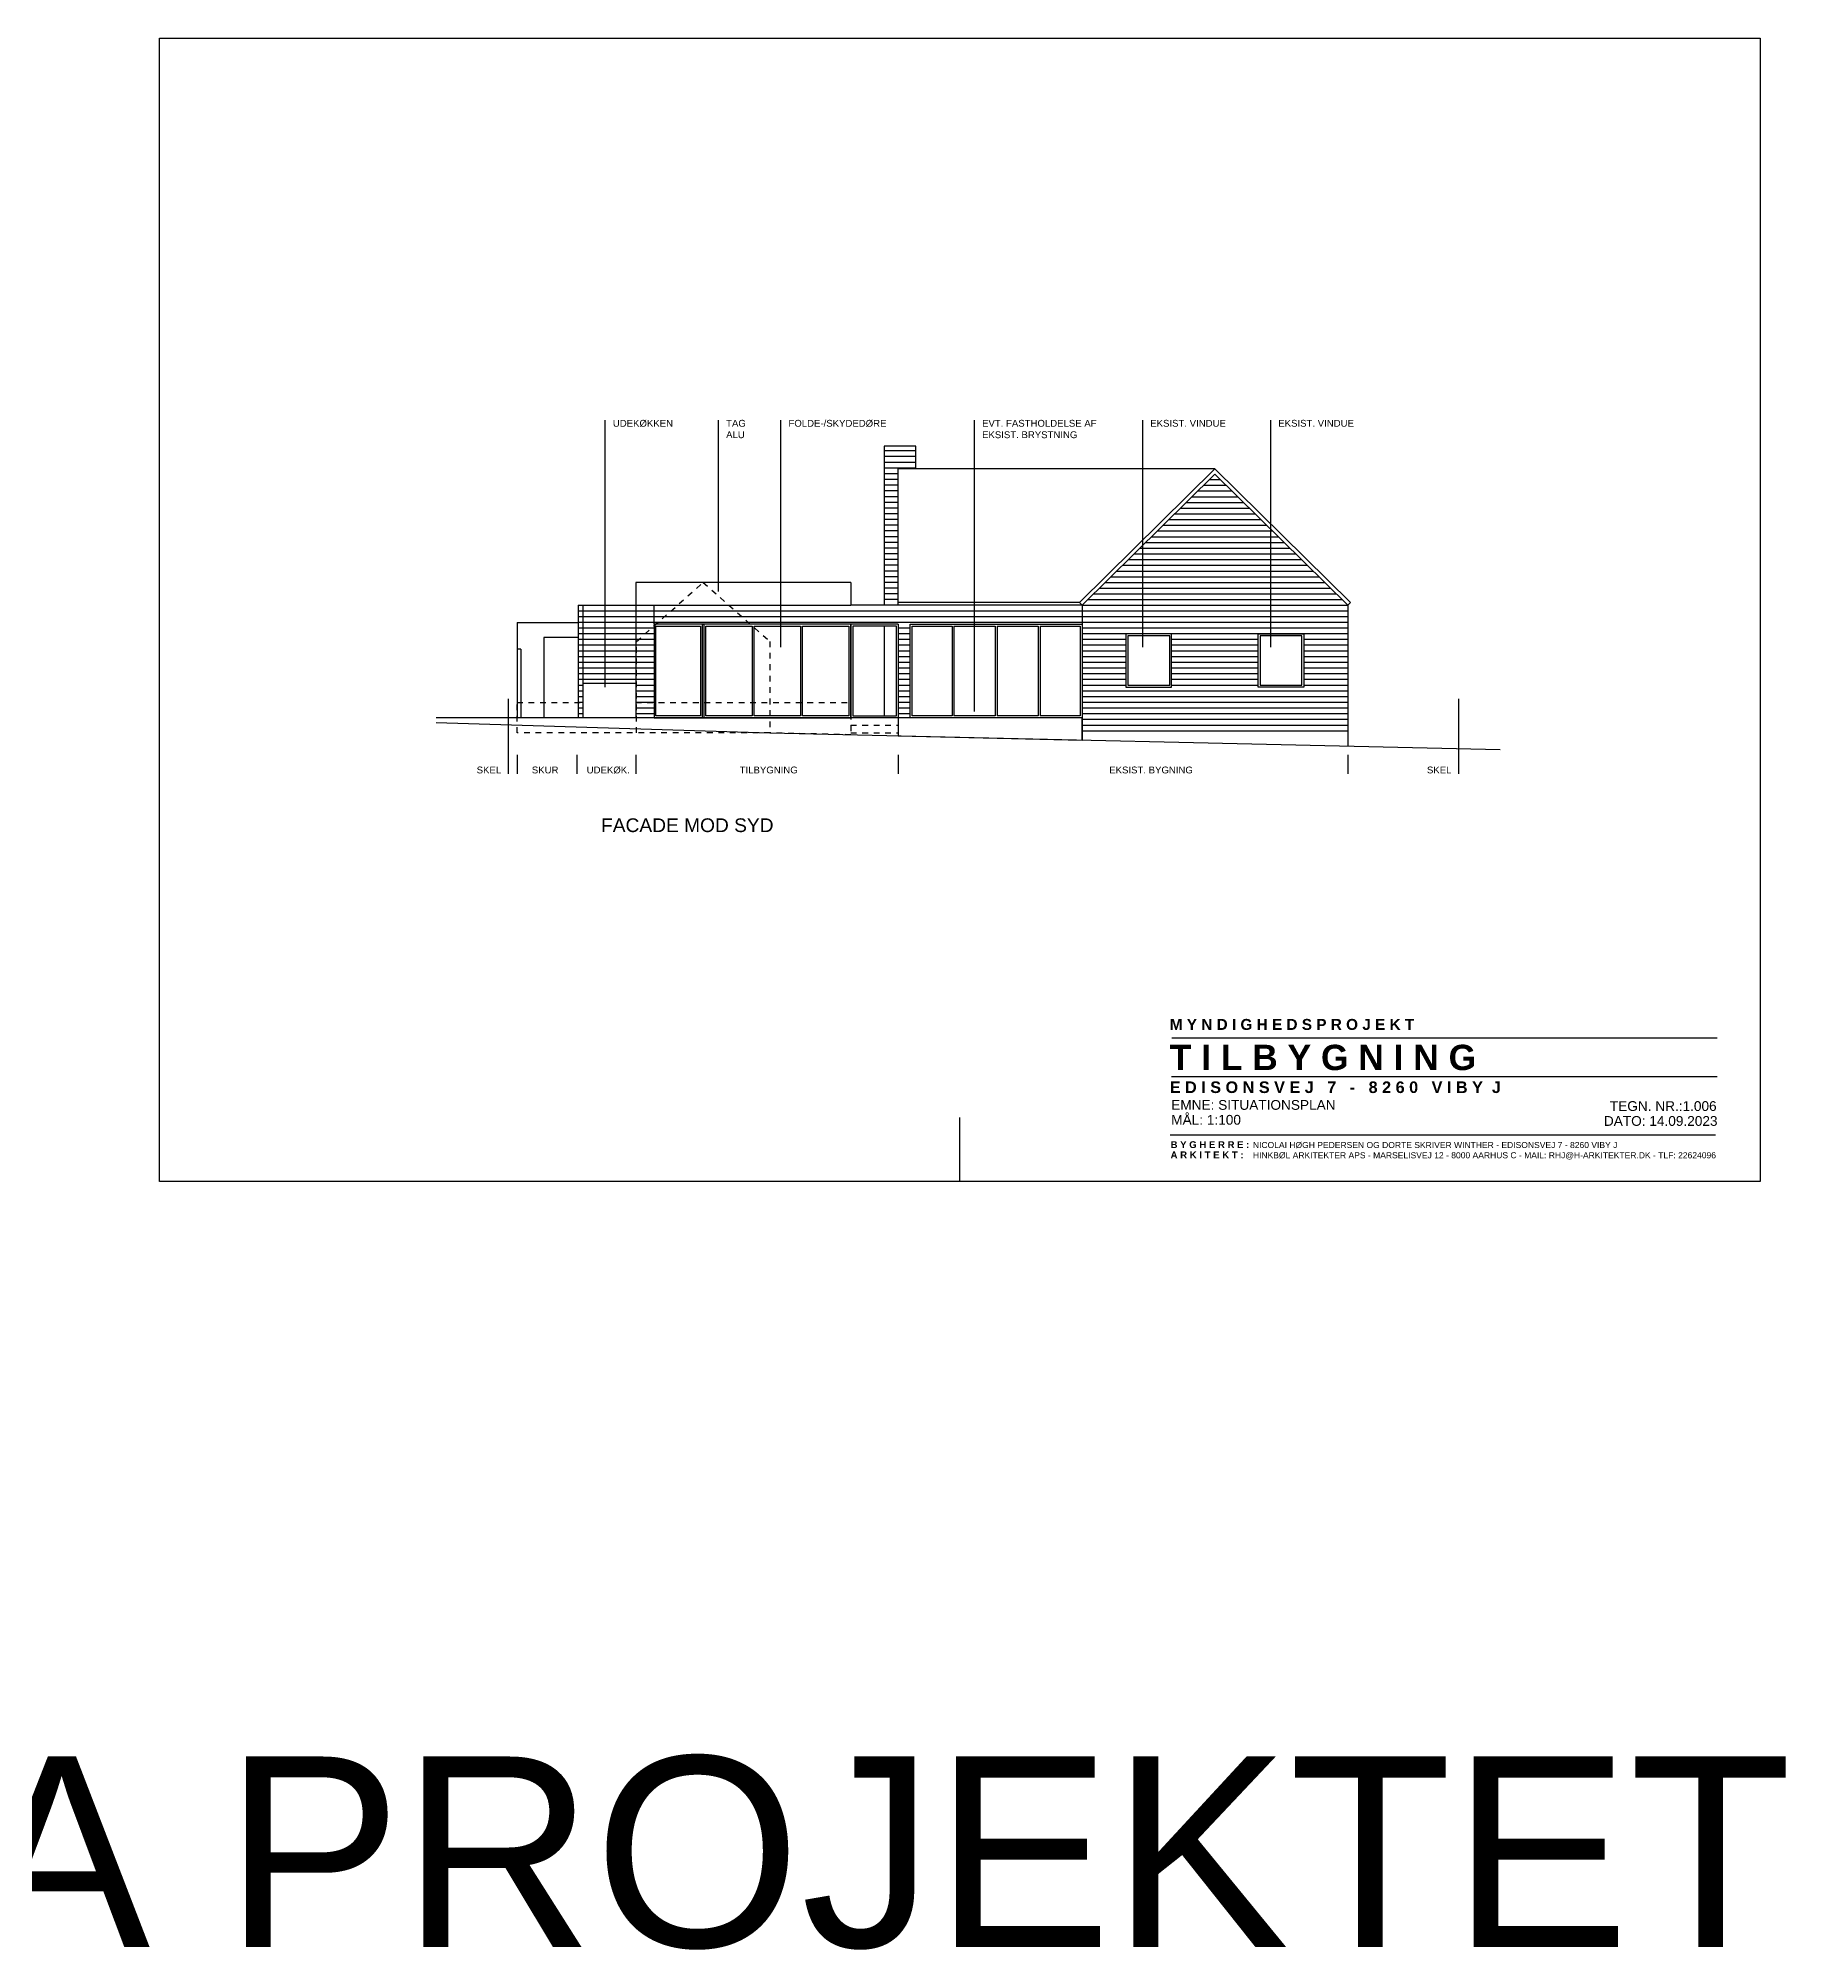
# Model space of a CAD drawing. Header units: millimetres. Extents: x -125028 to 402293, y -1165516 to -1085363.
# Drawn here: x 34471 to 80924, y -1165516 to -1115363 of the extents above; entities that cross this region are included whole.
import ezdxf

# ---------------------------------------------------------------- set-up
doc = ezdxf.new("R2010")
doc.units = ezdxf.units.MM
doc.header["$LTSCALE"] = 100
doc.linetypes.add('Dash 1_5', pattern=[3, 1.5, -1.5])
doc.layers.add('Haver', color=7, linetype='Continuous', true_color=0x007f00)
for name, color, linetype in [('TEKST', 4, 'Continuous'), ('Tekst rum', 161, 'Continuous'), ('Vægge meget let', 8, 'Continuous'), ('Vægge tung', 4, 'Continuous')]:
    doc.layers.add(name, color=color, linetype=linetype)

msp = doc.modelspace()

# ---------------------------------------------------------------- linework, layer by layer
for p, q in [((64210.3, -1141590.1), (78522.3, -1141590.1)), ((64204.8, -1142607.9), (78516.8, -1142607.9)), ((64165.3, -1144135.8), (78477.3, -1144135.8))]:
    msp.add_line(p, q)
msp.add_lwpolyline([(37651.1, -1115363), (79651.1, -1115363), (79651.1, -1145363), (37651.1, -1145363), (37651.1, -1115363)])
at = {"layer": 'Haver'}
msp.add_lwpolyline([(57036.7, -1133666.3), (61857.7, -1133775.5), (61857.7, -1133190), (57036.7, -1133190)], close=True, dxfattribs=at)
at = {"layer": 'Tekst rum'}
for p, q in [((49349.7, -1132385.3), (49349.7, -1125384)), ((52321.7, -1129875), (52321.7, -1125384)), ((53957.7, -1131341), (53957.7, -1125384)), ((59036.7, -1133026), (59036.7, -1125384)), ((63449.7, -1131341), (63449.7, -1125384)), ((66808.7, -1131341), (66808.7, -1125384)), ((46798, -1132692, -21738), (46798, -1134659, -21738)), ((71730.2, -1132692, -21738), (71730.2, -1134659, -21738)), ((47036.7, -1134162.7), (47036.7, -1134659)), ((48599.7, -1134162.7), (48599.7, -1134659)), ((50148.9, -1134162.7), (50148.9, -1134659)), ((57036.7, -1134162.7), (57036.7, -1134659)), ((68827.7, -1134162.7), (68827.7, -1134659))]:
    msp.add_line(p, q, dxfattribs=at)
at = {"layer": 'Vægge meget let'}
for p, q in [((57496.7, -1126191.3), (56661.7, -1126191.3)), ((57496.7, -1126341.3), (56661.7, -1126341.3)), ((57496.7, -1126491.3), (56661.7, -1126491.3)), ((57496.7, -1126641.3), (56661.7, -1126641.3)), ((57036.7, -1126791.3), (56661.7, -1126791.3)), ((65342.7, -1126660.5), (57036.7, -1126660.5)), ((57036.7, -1130241.3), (57036.7, -1126660.5)), ((65342.7, -1126660.5), (61787.4, -1130170.1)), ((65342.7, -1126801), (61857.7, -1130241.3)), ((65342.7, -1126660.5), (68897.9, -1130170.1)), ((65342.7, -1126801), (68827.7, -1130241.3)), ((57036.7, -1126941.3), (56661.7, -1126941.3)), ((57036.7, -1127091.3), (56661.7, -1127091.3)), ((57036.7, -1127241.3), (56661.7, -1127241.3)), ((57036.7, -1127391.3), (56661.7, -1127391.3)), ((64744.7, -1127391.3), (65940.7, -1127391.3)), ((64896.7, -1127241.3), (65788.7, -1127241.3)), ((65048.6, -1127091.3), (65636.8, -1127091.3)), ((65200.6, -1126941.3), (65484.8, -1126941.3)), ((57036.7, -1127541.3), (56661.7, -1127541.3)), ((57036.7, -1127691.3), (56661.7, -1127691.3)), ((57036.7, -1127841.3), (56661.7, -1127841.3)), ((64288.9, -1127841.3), (66396.5, -1127841.3)), ((64440.8, -1127691.3), (66244.6, -1127691.3)), ((64592.8, -1127541.3), (66092.6, -1127541.3)), ((57036.7, -1127991.3), (56661.7, -1127991.3)), ((57036.7, -1128141.3), (56661.7, -1128141.3)), ((57036.7, -1128291.3), (56661.7, -1128291.3)), ((57036.7, -1128441.3), (56661.7, -1128441.3)), ((63681.1, -1128441.3), (67004.3, -1128441.3)), ((63833, -1128291.3), (66852.4, -1128291.3)), ((63985, -1128141.3), (66700.4, -1128141.3)), ((64136.9, -1127991.3), (66548.5, -1127991.3)), ((57036.7, -1128591.3), (56661.7, -1128591.3)), ((57036.7, -1128741.3), (56661.7, -1128741.3)), ((57036.7, -1128891.3), (56661.7, -1128891.3)), ((63225.2, -1128891.3), (67460.2, -1128891.3)), ((63377.2, -1128741.3), (67308.2, -1128741.3)), ((63529.1, -1128591.3), (67156.3, -1128591.3)), ((57036.7, -1129041.3), (56661.7, -1129041.3)), ((57036.7, -1129191.3), (56661.7, -1129191.3)), ((57036.7, -1129341.3), (56661.7, -1129341.3)), ((62769.4, -1129341.3), (67916, -1129341.3)), ((62921.3, -1129191.3), (67764.1, -1129191.3)), ((63073.3, -1129041.3), (67612.1, -1129041.3)), ((55792.4, -1129641.3), (50148.9, -1129641.3)), ((50148.9, -1129641.3), (50148.9, -1130241.3)), ((55792.4, -1129641.3), (55792.4, -1130241.3)), ((57036.7, -1129491.3), (56661.7, -1129491.3)), ((57036.7, -1129641.3), (56661.7, -1129641.3)), ((57036.7, -1129791.3), (56661.7, -1129791.3)), ((57036.7, -1129941.3), (56661.7, -1129941.3)), ((62161.6, -1129941.3), (68523.8, -1129941.3)), ((62313.5, -1129791.3), (68371.8, -1129791.3)), ((62465.5, -1129641.3), (68219.9, -1129641.3)), ((62617.4, -1129491.3), (68067.9, -1129491.3)), ((48636.9, -1130241.3), (55792.4, -1130241.3)), ((48636.9, -1130241.3), (48636.9, -1133190)), ((50148.9, -1130391.3), (48636.9, -1130391.3)), ((48756.9, -1130241.3), (48756.9, -1133190)), ((50148.9, -1130241.3), (50148.9, -1133190)), ((68827.7, -1130391.3), (50148.9, -1130391.3)), ((50628.9, -1130740), (50628.9, -1130241.3)), ((61857.7, -1130241.3), (55792.4, -1130241.3)), ((57036.7, -1130091.3), (56661.7, -1130091.3)), ((61787.4, -1130170.1), (57036.7, -1130170.1)), ((61857.7, -1130241.3), (61787.4, -1130170.1)), ((61857.7, -1130241.3), (68827.7, -1130241.3)), ((61857.7, -1130241.3), (61857.7, -1130740)), ((62009.6, -1130091.3), (68675.7, -1130091.3)), ((68827.7, -1130241.3), (68897.9, -1130170.1)), ((68827.7, -1130241.3), (68827.7, -1133933.4)), ((47036.7, -1130690), (47036.7, -1133190)), ((47036.7, -1130690), (48636.9, -1130690)), ((50148.9, -1130541.3), (48636.9, -1130541.3)), ((50148.9, -1130691.3), (48636.9, -1130691.3)), ((48636.9, -1130740), (48636.9, -1133190)), ((50148.9, -1130841.3), (48636.9, -1130841.3)), ((68827.7, -1130541.3), (50148.9, -1130541.3)), ((68827.7, -1130691.3), (50148.9, -1130691.3)), ((50628.9, -1130841.3), (50148.9, -1130841.3)), ((53203.9, -1130790), (53203.9, -1133140)), ((57036.7, -1130740), (55792.4, -1130740)), ((55792.4, -1130740), (55792.4, -1133190)), ((56661.7, -1130790), (56661.7, -1133140)), ((57036.7, -1130740), (57036.7, -1133190)), ((57346.7, -1130841.3), (57036.7, -1130841.3)), ((58447.2, -1130790), (58447.2, -1133140)), ((58497.2, -1130790), (58497.2, -1133140)), ((59577.2, -1130790), (59577.2, -1133140)), ((59627.2, -1130790), (59627.2, -1133140)), ((60707.2, -1130790), (60707.2, -1133140)), ((60757.2, -1130790), (60757.2, -1133140)), ((68827.7, -1130841.3), (61857.7, -1130841.3)), ((47136.7, -1131390), (47036.7, -1131390)), ((47136.7, -1131390), (47136.7, -1133190)), ((48636.9, -1131090), (47736.9, -1131090)), ((47736.9, -1131090), (47736.9, -1133190)), ((50148.9, -1130991.3), (48636.9, -1130991.3)), ((50148.9, -1131141.3), (48636.9, -1131141.3)), ((50148.9, -1131291.3), (48636.9, -1131291.3)), ((50148.9, -1131441.3), (48636.9, -1131441.3)), ((50628.9, -1130991.3), (50148.9, -1130991.3)), ((50628.9, -1131141.3), (50148.9, -1131141.3)), ((50628.9, -1131291.3), (50148.9, -1131291.3)), ((50628.9, -1131441.3), (50148.9, -1131441.3)), ((57346.7, -1130991.3), (57036.7, -1130991.3)), ((57346.7, -1131141.3), (57036.7, -1131141.3)), ((57346.7, -1131291.3), (57036.7, -1131291.3)), ((57346.7, -1131441.3), (57036.7, -1131441.3)), ((63007.7, -1130991.3), (61857.7, -1130991.3)), ((63007.7, -1131141.3), (61857.7, -1131141.3)), ((63007.7, -1131291.3), (61857.7, -1131291.3)), ((63007.7, -1131441.3), (61857.7, -1131441.3)), ((68827.7, -1130991.3), (64207.7, -1130991.3)), ((66477.7, -1131141.3), (64207.7, -1131141.3)), ((66477.7, -1131291.3), (64207.7, -1131291.3)), ((66477.7, -1131441.3), (64207.7, -1131441.3)), ((68827.7, -1131141.3), (67677.7, -1131141.3)), ((68827.7, -1131291.3), (67677.7, -1131291.3)), ((68827.7, -1131441.3), (67677.7, -1131441.3)), ((50148.9, -1131591.3), (48636.9, -1131591.3)), ((50148.9, -1131741.3), (48636.9, -1131741.3)), ((50148.9, -1131891.3), (48636.9, -1131891.3)), ((50628.9, -1131591.3), (50148.9, -1131591.3)), ((50628.9, -1131741.3), (50148.9, -1131741.3)), ((50628.9, -1131891.3), (50148.9, -1131891.3)), ((57346.7, -1131591.3), (57036.7, -1131591.3)), ((57346.7, -1131741.3), (57036.7, -1131741.3)), ((57346.7, -1131891.3), (57036.7, -1131891.3)), ((63007.7, -1131591.3), (61857.7, -1131591.3)), ((63007.7, -1131741.3), (61857.7, -1131741.3)), ((63007.7, -1131891.3), (61857.7, -1131891.3)), ((66477.7, -1131591.3), (64207.7, -1131591.3)), ((66477.7, -1131741.3), (64207.7, -1131741.3)), ((66477.7, -1131891.3), (64207.7, -1131891.3)), ((68827.7, -1131591.3), (67677.7, -1131591.3)), ((68827.7, -1131741.3), (67677.7, -1131741.3)), ((68827.7, -1131891.3), (67677.7, -1131891.3)), ((50148.9, -1132041.3), (48636.9, -1132041.3)), ((50148.9, -1132191.3), (48636.9, -1132191.3)), ((48756.9, -1132341.3), (48636.9, -1132341.3)), ((50148.9, -1132290), (48756.9, -1132290)), ((50628.9, -1132041.3), (50148.9, -1132041.3)), ((50628.9, -1132191.3), (50148.9, -1132191.3)), ((50628.9, -1132341.3), (50148.9, -1132341.3)), ((57346.7, -1132041.3), (57036.7, -1132041.3)), ((57346.7, -1132191.3), (57036.7, -1132191.3)), ((57346.7, -1132341.3), (57036.7, -1132341.3)), ((63007.7, -1132041.3), (61857.7, -1132041.3)), ((63007.7, -1132191.3), (61857.7, -1132191.3)), ((63007.7, -1132341.3), (61857.7, -1132341.3)), ((66477.7, -1132041.3), (64207.7, -1132041.3)), ((66477.7, -1132191.3), (64207.7, -1132191.3)), ((66477.7, -1132341.3), (64207.7, -1132341.3)), ((68827.7, -1132041.3), (67677.7, -1132041.3)), ((68827.7, -1132191.3), (67677.7, -1132191.3)), ((68827.7, -1132341.3), (67677.7, -1132341.3)), ((48756.9, -1132491.3), (48636.9, -1132491.3)), ((48756.9, -1132641.3), (48636.9, -1132641.3)), ((48756.9, -1132791.3), (48636.9, -1132791.3)), ((48756.9, -1132941.3), (48636.9, -1132941.3)), ((50628.9, -1132491.3), (50148.9, -1132491.3)), ((50628.9, -1132641.3), (50148.9, -1132641.3)), ((50628.9, -1132791.3), (50148.9, -1132791.3)), ((50628.9, -1132941.3), (50148.9, -1132941.3)), ((57346.7, -1132491.3), (57036.7, -1132491.3)), ((57346.7, -1132641.3), (57036.7, -1132641.3)), ((57346.7, -1132791.3), (57036.7, -1132791.3)), ((57346.7, -1132941.3), (57036.7, -1132941.3)), ((68827.7, -1132491.3), (61857.7, -1132491.3)), ((68827.7, -1132641.3), (61857.7, -1132641.3)), ((68827.7, -1132791.3), (61857.7, -1132791.3)), ((68827.7, -1132941.3), (61857.7, -1132941.3)), ((47036.7, -1133190), (44908.7, -1133190)), ((57346.7, -1133190), (47036.7, -1133190)), ((48756.9, -1133091.3), (48636.9, -1133091.3)), ((50628.9, -1133091.3), (50148.9, -1133091.3)), ((57036.7, -1133190), (55792.4, -1133190)), ((57346.7, -1133091.3), (57036.7, -1133091.3)), ((68827.7, -1133091.3), (61857.7, -1133091.3)), ((61857.7, -1133190), (61857.7, -1133775.5)), ((68827.7, -1133241.3), (61857.7, -1133241.3)), ((68827.7, -1133391.3), (61857.7, -1133391.3)), ((68827.7, -1133541.3), (61857.7, -1133541.3)), ((58651.1, -1145363), (58651.1, -1143677))]:
    msp.add_line(p, q, dxfattribs=at)
at = {"layer": 'Vægge meget let', "linetype": 'Dash 1_5'}
for p, q in [((55792.4, -1133390), (57036.7, -1133390)), ((55792.4, -1133590), (57036.7, -1133590))]:
    msp.add_line(p, q, dxfattribs=at)
at = {"layer": 'Vægge meget let'}
for points in [[(57496.7, -1126660.5), (57496.7, -1126066.3), (56661.7, -1126066.3), (56661.7, -1130241.3)], [(58447.2, -1133140), (57396.7, -1133140), (57396.7, -1130790), (58447.2, -1130790)], [(58497.2, -1130790), (59577.2, -1130790)], [(59627.2, -1130790), (60707.2, -1130790)], [(60757.2, -1130790), (61807.7, -1130790), (61807.7, -1133140), (60757.2, -1133140)], [(59577.2, -1133140), (58497.2, -1133140)], [(60707.2, -1133140), (59627.2, -1133140)]]:
    msp.add_lwpolyline(points, dxfattribs=at)
at = {"layer": 'Vægge meget let', "linetype": 'Dash 1_5'}
for points in [[(50166.8, -1133590), (50166.8, -1131190), (51916.8, -1129641.3), (53666.8, -1131190), (53666.8, -1133590)], [(50148.9, -1132790), (55792.4, -1132790), (55792.4, -1133638.1), (53666.8, -1133590), (47036.7, -1133590), (47036.7, -1132790), (48756.9, -1132790)]]:
    msp.add_lwpolyline(points, dxfattribs=at)
at = {"layer": 'Vægge meget let'}
for points in [[(55792.4, -1130740), (50628.9, -1130740), (50628.9, -1133190), (55792.4, -1133190)], [(50678.9, -1130790), (51848.9, -1130790), (51848.9, -1133140), (50678.9, -1133140)], [(51898.9, -1130740), (51934.7, -1130740), (51934.7, -1133190), (51898.9, -1133190)], [(51984.7, -1130790), (53203.9, -1130790), (53203.9, -1133140), (51984.7, -1133140)], [(53253.9, -1130790), (54473.2, -1130790), (54473.2, -1133140), (53253.9, -1133140)], [(54523.2, -1130790), (55742.4, -1130790), (55742.4, -1133140), (54523.2, -1133140)], [(56986.7, -1130790), (55842.4, -1130790), (55842.4, -1133140), (56986.7, -1133140)], [(61857.7, -1133190), (57346.7, -1133190), (57346.7, -1130740), (61857.7, -1130740)], [(64207.7, -1130991.3), (63007.7, -1130991.3), (63007.7, -1132388.7), (64207.7, -1132388.7)], [(64157.7, -1131041.3), (63057.7, -1131041.3), (63057.7, -1132338.7), (64157.7, -1132338.7)], [(66477.7, -1130991.3), (67677.7, -1130991.3), (67677.7, -1132390), (66477.7, -1132390)], [(67627.7, -1131041.3), (66527.7, -1131041.3), (66527.7, -1132338.7), (67627.7, -1132338.7)]]:
    msp.add_lwpolyline(points, close=True, dxfattribs=at)
at = {"layer": 'Vægge tung'}
for p, q in [((44908.7, -1133313), (53666.8, -1133590)), ((53666.8, -1133590), (72828.7, -1134024))]:
    msp.add_line(p, q, dxfattribs=at)

# ---------------------------------------------------------------- texts
at = {"layer": 'TEKST', "width": 58889.232, "attachment_point": 1}
for s, insert, char_height in [('{\\fArial|b1|i0|c0|p34;M Y N D I G H E D S P R O J E K T}', (64158.3, -1141094), 288), ('{\\fArial|b1|i0|c0|p34;\\H1.001x;T I L B Y G N I N G}', (64158.3, -1141771.7), 663.2), ('{\\fArial|b1|i0|c0|p34;\\H1.056x;E D I S O N S V E J   7   -   8 2 6 0   V I B Y  J \\H0.947x;  \\H1.028x; }', (64158.3, -1142733.4), 288), ('{\\fArial|b0|i0|c0|p34;EMNE: SITUATIONSPLAN}', (64197.3, -1143222.1), 256), ('{\\fArial|b0|i0|c0|p34;TEGN. NR.:1.006} ', (75704.6, -1143251.9), 256), ('{\\fArial|b0|i0|c0|p34;MÅL: 1:100}', (64197.3, -1143612.6), 256), ('{\\fArial|b0|i0|c0|p34;DATO: 14.09.2023}', (75548.5, -1143642.5), 256)]:
    msp.add_mtext(s, dxfattribs=dict(at, insert=insert, char_height=char_height))
at = {"layer": 'Tekst rum', "attachment_point": 1}
for s, width, heights, insert, char_height in [('{\\fArial|b0|i0|c0|p34;UDEKØKKEN}', 3191.673, [1445], (49547.1, -1125376), 180), ('{\\fArial|b0|i0|c0|p34;TAG\\PALU}', 3191.673, [1445], (52519.1, -1125376), 180), ('{\\fArial|b0|i0|c0|p34;FOLDE-/SKYDEDØRE}', 3191.673, [1445], (54155.1, -1125376), 180), ('{\\fArial|b0|i0|c0|p34;EVT. FASTHOLDELSE AF EKSIST. BRYSTNING}', 3191.673, [1445], (59234.1, -1125376), 180), ('{\\fArial|b0|i0|c0|p34;EKSIST. VINDUE}', 3191.673, [1445], (63647.1, -1125376), 180), ('{\\fArial|b0|i0|c0|p34;EKSIST. VINDUE}', 3191.673, [1445], (67006.1, -1125376), 180), ('{\\fArial|b0|i0|c0|p34;SKEL}', 3191.673, [1445], (45974.1, -1134472), 180), ('{\\fArial|b0|i0|c0|p34;SKUR}', 3191.673, [1445], (47421.8, -1134472, 21738), 180), ('{\\fArial|b0|i0|c0|p34;UDEKØK.}', 3191.673, [1445], (48860.8, -1134472, 21738), 180), ('{\\fArial|b0|i0|c0|p34;TILBYGNING}', 3191.673, [1445], (52874.8, -1134472, 21738), 180), ('{\\fArial|b0|i0|c0|p34;EKSIST. BYGNING}', 3191.673, [1445], (62570.8, -1134472, 21738), 180), ('{\\fArial|b0|i0|c0|p34;SKEL}', 3191.673, [1445], (70906.3, -1134472), 180), ('{\\fArial|b0|i0|c0|p34;FACADE MOD SYD }', 12452.369, [0], (49237.1, -1135831.1), 360), ('{\\fArial|b0|i0|c0|p34;NB: ALLE MÅL SKAL EFTERGÅS PÅ STEDET - DA PROJEKTET ER TEGNET UD FRA EKSISTERENDE TEGNINGER}', 557730.354, [0], (-125601.4, -1160445.1), 5000)]:
    msp.add_mtext_dynamic_manual_height_columns(s, width=width, gutter_width=1, heights=heights, dxfattribs=dict(at, insert=insert, char_height=char_height))
at = {"layer": 'Tekst rum', "char_height": 180, "width": 20838.711, "attachment_point": 1}
for s, insert in [('{\\fArial|b1|i0|c0|p34;B Y G H E R R E :^I\\fArial|b0|i0|c0|p34;\\H0.88889x;NICOLAI HØGH PEDERSEN OG DORTE SKRIVER WINTHER - EDISONSVEJ 7 - 8260 VIBY J}', (64179.8, -1144301.9)), ('{\\fArial|b1|i0|c0|p34;A R K I T E K T : }^I{\\fArial|b0|i0|c0|p34;\\H0.88889x;HINKBØL ARKITEKTER APS - MARSELISVEJ 12 - 8000 AARHUS C - MAIL: RHJ@H-ARKITEKTER.DK - TLF: 22624096}', (64179.8, -1144570.3))]:
    msp.add_mtext(s, dxfattribs=dict(at, insert=insert))

doc.saveas('drawing.dxf')
